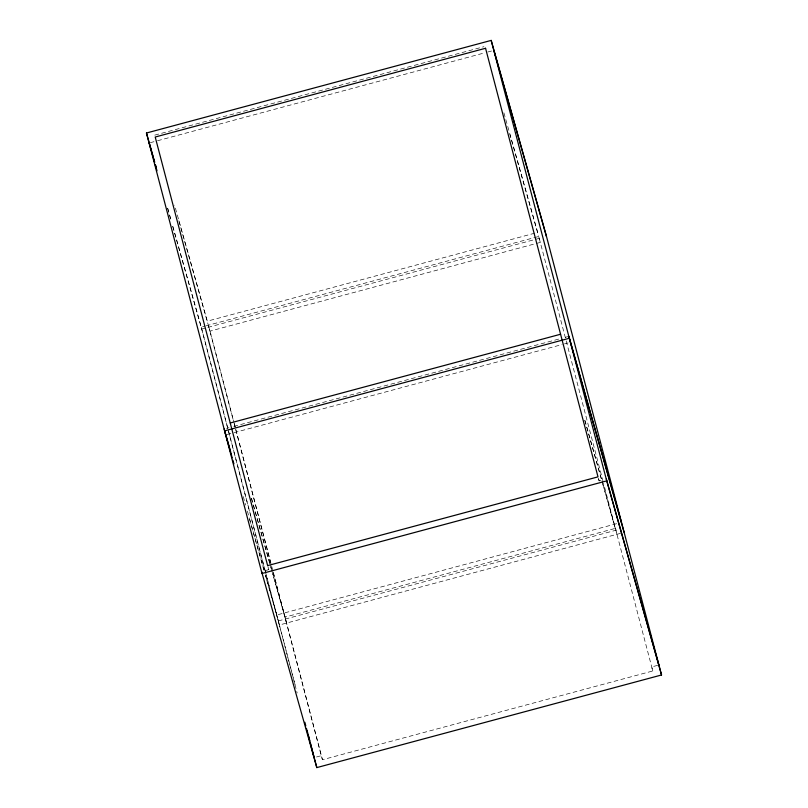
<?xml version="1.0" encoding="UTF-8"?>
<svg xmlns="http://www.w3.org/2000/svg" width="808" height="808" viewBox="0 0 808 808"><rect width="100%" height="100%" fill="white"/><g stroke="black" fill="none" stroke-linecap="round" stroke-linejoin="round"><path stroke-width="0.61" stroke-dasharray="4.04 3.03" d="M154.782 135.118L483.921 46.692M150.359 142.662L153.944 141.703M157.56 140.733L484.265 52.964M487.891 51.985L491.486 51.015M172.831 226.432L201.263 327.129L204.919 326.149M206.131 325.816L539.895 236.148M172.69 226.351L201.687 329.038L541.612 237.714M178.851 220.796L209.999 331.139L540.36 242.39L509.888 134.461M226.573 428.321L228.967 427.674M233.805 426.382L559.288 338.936M565.317 337.31L567.711 336.673M226.937 434.583L231.724 433.3M234.138 432.644L562.065 344.551M564.479 343.895L568.064 342.935M265.186 570.61L268.781 569.65L268.135 567.206M598.566 478.871L599.132 480.891L601.526 480.245M616.635 523.685L276.71 615.009L265.448 575.145M278.265 620.948L619.393 529.301M620.534 533.341L279.406 624.988L265.307 575.043M316.514 756.985L321.301 755.692L322.442 759.732L652.793 670.973L603.566 483.336M657.641 665.337L651.662 666.943L652.793 670.973M503.899 112.807L537.663 232.411L207.303 321.17L174.568 205.192M584.911 420.433L615.383 528.361L285.022 617.11L272.629 573.215M584.77 420.332L602.505 483.154M602.839 484.356L616.938 534.3M251.49 498.314L270.589 565.964M270.933 567.176L272.296 572.003M251.339 498.213L269.761 563.449M270.094 564.661L271.468 569.489M271.801 570.7L286.587 623.059M167.7 208.232L171.124 220.362M167.579 208.232L170.983 220.311M267.923 566.62L268.781 569.65M243.279 496.617L245.672 505.071M247.379 511.111L264.085 570.307M249.611 519.473L263.943 570.216M539.219 238.35L565.903 339.744M566.216 340.956L603.253 482.113M598.496 478.447L599.132 480.891M209.999 331.139L233.946 422.412M234.269 423.624L235.542 428.493M235.865 429.715L271.296 564.782M271.619 566.004L272.892 570.872M273.215 572.084L322.442 759.732M208.666 326.361L233.764 422.029M234.088 423.24L235.36 428.109M235.684 429.331L271.438 565.62M273.356 572.923L321.301 755.692M201.263 327.129L264.994 570.054M265.317 571.276L295.395 685.931M201.687 329.038L297.152 692.951"/><path stroke-width="1.21" d="M661.54 674.983L606.737 480.871L262.014 573.488L146.46 133.017L491.183 40.4L545.986 234.512L661.54 674.983L316.817 767.6L261.6 571.579M230.23 422.998L560.58 334.239M493.88 50.379L546.4 236.421M568.903 336.35L621.423 522.392M624.119 532.371L569.327 338.259L224.604 430.866L230.512 451.813M606.313 478.962L658.843 665.014M146.46 133.017L152.975 156.065M153.651 158.489L154.681 162.135M155.368 164.559L156.398 168.195M149.157 142.986L154.621 162.317M155.298 164.731L157.004 170.771M224.18 428.957L231.351 454.328M231.199 454.237L232.219 457.853M232.906 460.277L233.926 463.903M491.183 40.4L606.737 480.871M307.222 731.028L309.787 740.785M310.424 743.219L316.817 767.6M304.838 722.231L305.798 725.897M306.434 728.341L307.394 731.998M308.04 734.442L314.12 757.621M485.558 48.268L155.207 137.027L267.64 565.61L598.001 476.861L485.558 48.268"/></g></svg>
